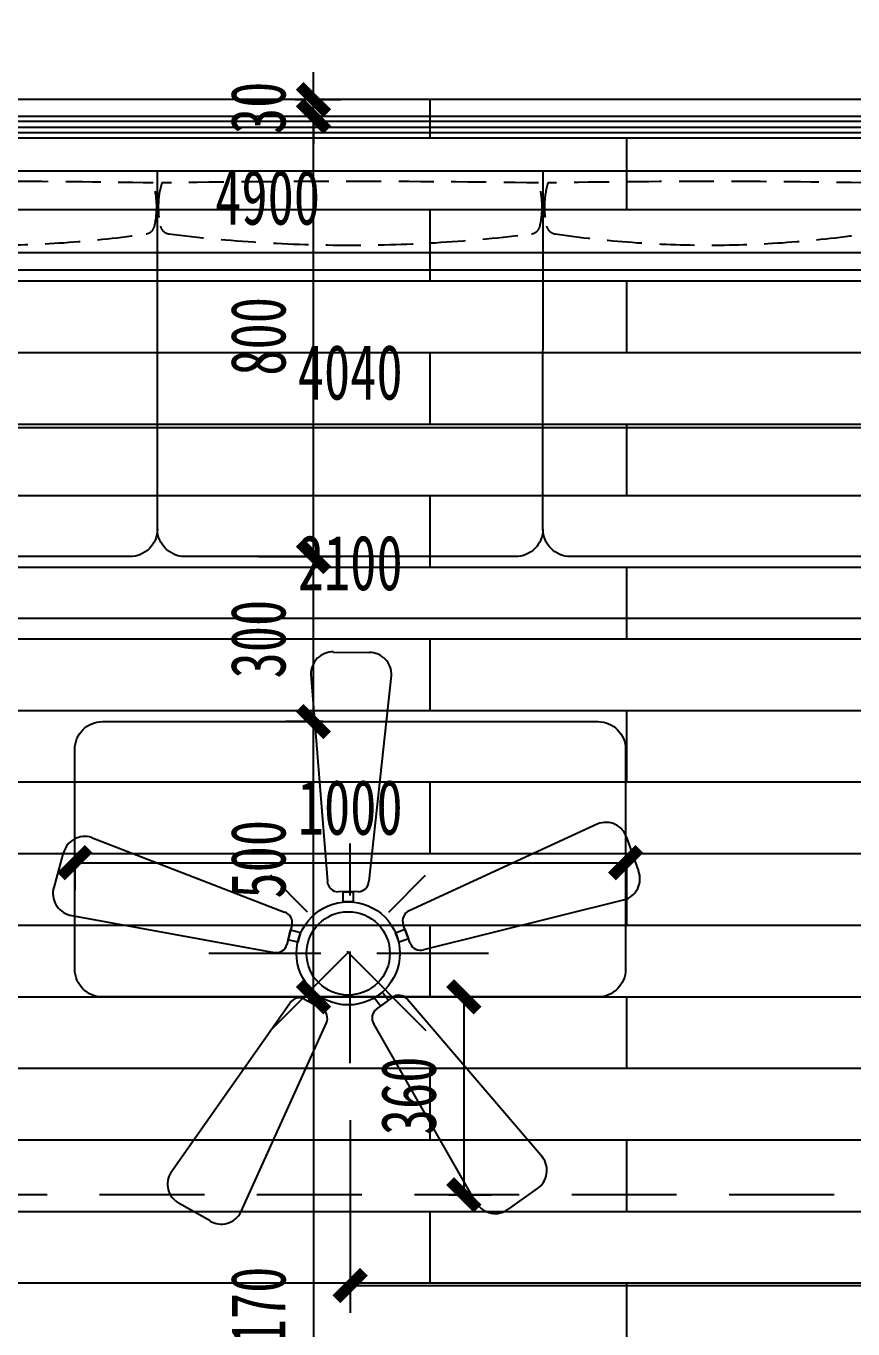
# Model space of a CAD drawing. Header units: millimetres. Extents: x -133666 to 880576, y -269375 to 86941.
# Drawn here: x -41593 to -40091, y -148099 to -145733 of the extents above; entities that cross this region are included whole.
import ezdxf

# ---------------------------------------------------------------- set-up
doc = ezdxf.new("R2010")
doc.units = ezdxf.units.MM
doc.header["$LTSCALE"] = 1000
doc.linetypes.add('DASHED', pattern=[19.05, 12.7, -6.35])
doc.layers.get('0').update_dxf_attribs({"linetype": 'CONTINUOUS'})
doc.layers.get('Defpoints').update_dxf_attribs({"color": 6, "linetype": 'CONTINUOUS'})
for name, color, linetype in [('A-土建墙（含管井、立管）', 6, 'CONTINUOUS'), ('A-新隔墙尺寸', 5, 'CONTINUOUS'), ('C-顶面灯具、灯带', 22, 'CONTINUOUS'), ('C-顶面造型尺寸', 5, 'CONTINUOUS'), ('C-顶面造型线', 32, 'CONTINUOUS'), ('F-地坪填充', 250, 'CONTINUOUS'), ('P-家具尺寸', 5, 'CONTINUOUS'), ('P-活动家具', 146, 'CONTINUOUS'), ('W-尺寸', 5, 'CONTINUOUS')]:
    doc.layers.add(name, color=color, linetype=linetype)
doc.styles.add('DIM', font='', dxfattribs={"width": 0.7})
doc.styles.get('DIM').set_extended_font_data('SimSun')
doc.dimstyles.new('50', dxfattribs={"dimscale": 50, "dimtxt": 2, "dimasz": 1, "dimexe": 1, "dimexo": 1, "dimgap": 1, "dimtad": 1, "dimdec": 0, "dimzin": 0, "dimdsep": 46, "dimtxsty": 'DIM', "dimblk": 'ARCHTICK', "dimcen": 0, "dimclrd": 5, "dimclre": 5, "dimclrt": 35, "dimadec": 0, "dimazin": 0, "dimtfac": 0.5, "dimtdec": 0, "dimtix": 1, "dimtmove": 2, "dimatfit": 2, "dimldrblk": 'A', "dimfxl": 0, "dimtolj": 1, "dimtzin": 0, "dimlwd": -1, "dimlwe": -1, "dimarcsym": 0})

# ---------------------------------------------------------------- blocks, each defined once
blk = doc.blocks.new('A$C68CA6050')
blk.add_wipeout([(0, 850), (2100, 850), (2100, 150), (2075, 150), (2075, 100), (2072, 83.1), (2060.4, 64.6), (2040.5, 52.5), (2025, 50), (1450, 50), (1437.2, 51.7), (1423.1, 57.8), (1414.6, 64.6), (1407.1, 74.2), (1403.4, 81.8), (1400, 100), (1398, 86), (1395.5, 79.2), (1390.8, 71.2), (1380.3, 60.2), (1363.8, 51.9), (1350, 50), (750, 50), (733.3, 52.9), (724.9, 56.8), (714.6, 64.6), (708.1, 72.6), (703.4, 81.8), (701.2, 89.1), (700, 100), (698.1, 86.3), (694.2, 76.7), (690.7, 70.9), (685.4, 64.6), (677.2, 58.1), (670.1, 54.2), (650, 50), (641.4, 50), (75, 50), (58.2, 52.9), (39.6, 64.6), (31.7, 75), (26.3, 88.7), (25, 100), (25, 150), (0, 150)]).translate(0, 0, 0).dxf.layer = 'P-活动家具'
at = {"layer": 'P-活动家具', "elevation": 0}
blk.add_lwpolyline([(1050, 50), (1043.2, 50), (750, 50, -0.414214), (700, 100, -0.414214), (650, 50), (75, 50, -0.414214), (25, 100), (25, 150), (0, 150), (0, 850), (1050, 850), (2100, 850), (2100, 150), (2075, 150), (2075, 100, -0.414214), (2025, 50), (1450, 50, -0.414214), (1400, 100, -0.414214), (1350, 50), (1056.8, 50)], format="xyb", close=True, dxfattribs=at)
for points in [[(0, 850), (2100, 850), (2100, 150), (2050, 150), (2000, 750.2), (100, 750.2), (50, 150), (0, 150), (0, 850)], [(700, 100), (700.1, 750.2)], [(1400, 100), (1400.1, 750.2)]]:
    blk.add_lwpolyline(points, dxfattribs=at)
at = {"layer": 'P-活动家具', "color": 251, "linetype": 'DASHED', "ltscale": 0.005, "elevation": 0}
for points in [[(103.3, 728.6, -0.008996), (692.3, 728.6, -0.12873), (694.8, 650.4, -0.310462), (679.3, 636.1, -0.072657), (116.2, 636.1, -0.310462), (100.7, 650.4, -0.12873), (103.3, 728.6, -0.746294)], [(1392.2, 728.6, 0.007743), (707.8, 728.6, 0.12873), (705.3, 650.4, 0.310462), (720.8, 636.1, 0.062134), (1379.2, 636.1, 0.310462), (1394.7, 650.4, 0.12873), (1392.2, 728.6, 0.746294)], [(1996.3, 728.6, 0.009023), (1409, 728.6, 0.12873), (1406.5, 650.4, 0.310462), (1422, 636.1, 0.072882), (1983.4, 636.1, 0.310462), (1998.9, 650.4, 0.12873), (1996.3, 728.6, 0.746294)]]:
    blk.add_lwpolyline(points, format="xyb", dxfattribs=at)
blk = doc.blocks.new('dfdjjfg')
at = {"layer": 'C-顶面灯具、灯带'}
for p, q in [((102848.4, -78761.4, 0), (102423.9, -78556.4, 0)), ((102368.9, -78604.9, 0), (102391.2, -78566.2, 0)), ((102754.1, -78917.8, 0), (102376.7, -78638.1, 0)), ((102866.2, -78831.4, 0), (102824.9, -78901.2, 0))]:
    blk.add_line(p, q, dxfattribs=at)
at = {"layer": 'C-顶面灯具、灯带', "elevation": 0}
blk.add_lwpolyline([(102354.5, -78584), (102366, -78564.2), (102385.8, -78575.6), (102374.3, -78595.5)], close=True, dxfattribs=at)
at = {"layer": 'C-顶面灯具、灯带'}
for centre, radius, start, end in [((102412.8, -78578.7, 0), 25, 63.5335, 150), ((102390.5, -78617.3, 0), 25, 150, 236.4665), ((102824.5, -78805.2, 0), 49.9, 327.8045, 61.338), ((102781.6, -78876.2, 0), 49.9, 236.4665, 330)]:
    blk.add_arc(centre, radius, start, end, dxfattribs=at)
blk = doc.blocks.new('dfdfhhfqqe')
at = {"layer": 'C-顶面灯具、灯带', "color": 251, "linetype": 'DASHED', "ltscale": 0.02}
for p, q in [((102272.2, -78769.7, 0), (102272.2, -78270.9, 0)), ((102090.4, -78695.8, 0), (102443.2, -78343, 0)), ((102445, -78695.8, 0), (102092.2, -78343, 0)), ((102586.4, -78520.3, 0), (101949, -78520.3, 0))]:
    blk.add_line(p, q, dxfattribs=at)
at = {"layer": 'C-顶面灯具、灯带'}
blk.add_circle((102267.7, -78520.3, 0), 117.1, dxfattribs=at)
at = {"layer": 'C-顶面灯具、灯带', "color": 251}
blk.add_circle((102267.7, -78520.3, 0), 94.6, dxfattribs=at)
at = {"layer": 'C-顶面灯具、灯带'}
for p, rotation in [((86129.7, -206430.8), 120.3263484312801), ((-23344.4, -107555.1), 50.53026438440089), ((221724.6, -127011.7), 195.4205350051824), ((40128.8, 34441.1), 336.3318596501865), ((178115, 25731.7), 271.4733682363907)]:
    blk.add_blockref('dfdjjfg', p, dxfattribs=dict(at, rotation=rotation))
blk = doc.blocks.new('_ArchTick')
at = {"color": 0, "linetype": 'ByBlock', "const_width": 0.4}
blk.add_lwpolyline([(-0.5, -0.5), (0.5, 0.5)], dxfattribs=at)
blk = doc.blocks.new('*D430')
at = {"layer": 'Defpoints', "color": 0, "ltscale": 0.15, "transparency": 16777216}
for p in [(-41070.8, -146996.4), (-41004.1, -146996.4), (-41004.1, -147496.4)]:
    blk.add_point(p, dxfattribs=at)
at = {"layer": 'P-家具尺寸', "color": 5, "ltscale": 0.15, "transparency": 16777216}
for p, q in [((-41054.1, -146996.4), (-41120.8, -146996.4)), ((-41070.8, -147496.4), (-41070.8, -146996.4)), ((-41054.1, -147496.4), (-41120.8, -147496.4))]:
    blk.add_line(p, q, dxfattribs=at)
at = {"layer": 'P-家具尺寸', "color": 5, "ltscale": 0.15, "transparency": 16777216, "xscale": 50, "yscale": 50, "zscale": 50}
for p, rotation in [((-41070.8, -146996.4), 90), ((-41070.8, -147496.4), 270)]:
    blk.add_blockref('_ArchTick', p, dxfattribs=dict(at, rotation=rotation))
at = {"layer": 'P-家具尺寸', "color": 35, "ltscale": 0.15, "transparency": 16777216, "insert": (-41170.8, -147246.4), "char_height": 100, "attachment_point": 5, "rotation": 90, "style": 'DIM'}
blk.add_mtext('\\A1;500', dxfattribs=at)
blk = doc.blocks.new('A')
for p, q in [((-1.435, 1.148), (-1.09, 1.437)), ((-1.09, 1.437), (0, 0)), ((-1.435, 1.148), (-0.369, 0)), ((-0.369, 0), (-2.127, 0)), ((-1.435, -1.148), (-0.369, 0)), ((-1.09, -1.437), (0, 0)), ((-1.435, -1.148), (-1.09, -1.437))]:
    blk.add_line(p, q)
for points in [[(-1.435, 1.148), (-1.09, 1.437), (-0.369, 0), (0, 0)], [(-1.435, -1.148), (-1.09, -1.437), (-0.369, 0), (0, 0)]]:
    blk.add_solid(points)
blk = doc.blocks.new('*D431')
at = {"layer": 'Defpoints', "color": 0, "ltscale": 0.15, "transparency": 16777216}
for p in [(-41504.1, -147246.4), (-40504.1, -147246.4), (-40504.1, -147252.6)]:
    blk.add_point(p, dxfattribs=at)
at = {"layer": 'P-家具尺寸', "color": 5, "ltscale": 0.15, "transparency": 16777216}
for p, q in [((-41504.1, -147252.6), (-41504.1, -147302.6)), ((-41504.1, -147252.6), (-40504.1, -147252.6)), ((-40504.1, -147252.6), (-40504.1, -147302.6))]:
    blk.add_line(p, q, dxfattribs=at)
at = {"layer": 'P-家具尺寸', "color": 5, "ltscale": 0.15, "transparency": 16777216, "xscale": 50, "yscale": 50, "zscale": 50, "rotation": 180}
blk.add_blockref('_ArchTick', (-41504.1, -147252.6), dxfattribs=at)
at = {"layer": 'P-家具尺寸', "color": 5, "ltscale": 0.15, "transparency": 16777216, "xscale": 50, "yscale": 50, "zscale": 50}
blk.add_blockref('_ArchTick', (-40504.1, -147252.6), dxfattribs=at)
at = {"layer": 'P-家具尺寸', "color": 35, "ltscale": 0.15, "transparency": 16777216, "insert": (-41004.1, -147152.6), "char_height": 100, "attachment_point": 5, "style": 'DIM'}
blk.add_mtext('\\A1;1000', dxfattribs=at)
blk = doc.blocks.new('*D432')
at = {"layer": 'Defpoints', "color": 0, "ltscale": 0.15, "transparency": 16777216}
for p in [(-41157.5, -146696.6), (-41070.8, -146696.6), (-41180.4, -146996.4)]:
    blk.add_point(p, dxfattribs=at)
at = {"layer": 'P-家具尺寸', "color": 5, "ltscale": 0.15, "transparency": 16777216}
for p, q in [((-41107.5, -146696.6), (-41020.8, -146696.6)), ((-41070.8, -146996.4), (-41070.8, -146696.6)), ((-41130.4, -146996.4), (-41020.8, -146996.4))]:
    blk.add_line(p, q, dxfattribs=at)
at = {"layer": 'P-家具尺寸', "color": 5, "ltscale": 0.15, "transparency": 16777216, "xscale": 50, "yscale": 50, "zscale": 50}
for p, rotation in [((-41070.8, -146696.6), 90), ((-41070.8, -146996.4), 270)]:
    blk.add_blockref('_ArchTick', p, dxfattribs=dict(at, rotation=rotation))
at = {"layer": 'P-家具尺寸', "color": 35, "ltscale": 0.15, "transparency": 16777216, "insert": (-41170.8, -146846.5), "char_height": 100, "attachment_point": 5, "rotation": 90, "style": 'DIM'}
blk.add_mtext('\\A1;300', dxfattribs=at)
blk = doc.blocks.new('*D433')
at = {"layer": 'Defpoints', "color": 0, "ltscale": 0.15, "transparency": 16777216}
for p in [(-41279.4, -147496.4), (-41373.3, -148666.6), (-41070.8, -148666.6)]:
    blk.add_point(p, dxfattribs=at)
at = {"layer": 'P-家具尺寸', "color": 5, "ltscale": 0.15, "transparency": 16777216}
for p, q in [((-41170.8, -147496.4), (-41020.8, -147496.4)), ((-41070.8, -147496.4), (-41070.8, -148666.6)), ((-41170.8, -148666.6), (-41020.8, -148666.6))]:
    blk.add_line(p, q, dxfattribs=at)
at = {"layer": 'P-家具尺寸', "color": 5, "ltscale": 0.15, "transparency": 16777216, "xscale": 50, "yscale": 50, "zscale": 50}
for p, rotation in [((-41070.8, -147496.4), 90), ((-41070.8, -148666.6), 270)]:
    blk.add_blockref('_ArchTick', p, dxfattribs=dict(at, rotation=rotation))
at = {"layer": 'P-家具尺寸', "color": 35, "ltscale": 0.15, "transparency": 16777216, "insert": (-41170.8, -148081.5), "char_height": 100, "attachment_point": 5, "rotation": 90, "style": 'DIM'}
blk.add_mtext('\\A1;1170', dxfattribs=at)
blk = doc.blocks.new('*D436')
at = {"layer": 'Defpoints', "color": 0, "ltscale": 0.15, "transparency": 16777216}
for p in [(-39954.1, -146433.5, 0), (-42054.1, -146479.1), (-39954.1, -146808.5)]:
    blk.add_point(p, dxfattribs=at)
at = {"layer": 'P-家具尺寸', "color": 5, "ltscale": 0.15, "transparency": 16777216}
for p, q in [((-42054.1, -146708.5), (-42054.1, -146858.5)), ((-39954.1, -146708.5), (-39954.1, -146858.5)), ((-42054.1, -146808.5), (-39954.1, -146808.5))]:
    blk.add_line(p, q, dxfattribs=at)
at = {"layer": 'P-家具尺寸', "color": 5, "ltscale": 0.15, "transparency": 16777216, "xscale": 50, "yscale": 50, "zscale": 50, "rotation": 180}
blk.add_blockref('_ArchTick', (-42054.1, -146808.5), dxfattribs=at)
at = {"layer": 'P-家具尺寸', "color": 5, "ltscale": 0.15, "transparency": 16777216, "xscale": 50, "yscale": 50, "zscale": 50}
blk.add_blockref('_ArchTick', (-39954.1, -146808.5), dxfattribs=at)
at = {"layer": 'P-家具尺寸', "color": 35, "ltscale": 0.15, "transparency": 16777216, "insert": (-41004.1, -146708.5), "char_height": 100, "attachment_point": 5, "style": 'DIM'}
blk.add_mtext('\\A1;2100', dxfattribs=at)
blk = doc.blocks.new('*D469')
at = {"layer": 'Defpoints', "color": 0, "ltscale": 0.15, "transparency": 16777216}
for p in [(-40875.3, -147496.4), (-40875.3, -147855.9), (-40797.8, -147855.9)]:
    blk.add_point(p, dxfattribs=at)
at = {"layer": 'P-家具尺寸', "color": 5, "ltscale": 0.15, "transparency": 16777216}
for p, q in [((-40825.3, -147496.4), (-40747.8, -147496.4)), ((-40797.8, -147496.4), (-40797.8, -147855.9)), ((-40825.3, -147855.9), (-40747.8, -147855.9))]:
    blk.add_line(p, q, dxfattribs=at)
at = {"layer": 'P-家具尺寸', "color": 5, "ltscale": 0.15, "transparency": 16777216, "xscale": 50, "yscale": 50, "zscale": 50}
for p, rotation in [((-40797.8, -147496.4), 90), ((-40797.8, -147855.9), 270)]:
    blk.add_blockref('_ArchTick', p, dxfattribs=dict(at, rotation=rotation))
at = {"layer": 'P-家具尺寸', "color": 35, "ltscale": 0.15, "transparency": 16777216, "insert": (-40897.8, -147676.1), "char_height": 100, "attachment_point": 5, "rotation": 90, "style": 'DIM'}
blk.add_mtext('\\A1;360', dxfattribs=at)
blk = doc.blocks.new('*D481')
at = {"layer": 'Defpoints', "color": 0, "ltscale": 0.15, "transparency": 16777216}
for p in [(-41225.2, -145896.6, 0), (-41070.8, -145896.6), (-41225.2, -146696.6)]:
    blk.add_point(p, dxfattribs=at)
at = {"layer": 'P-家具尺寸', "color": 5, "ltscale": 0.15, "transparency": 16777216}
for p, q in [((-41170.8, -145896.6), (-41020.8, -145896.6)), ((-41070.8, -146696.6), (-41070.8, -145896.6)), ((-41170.8, -146696.6), (-41020.8, -146696.6))]:
    blk.add_line(p, q, dxfattribs=at)
at = {"layer": 'P-家具尺寸', "color": 5, "ltscale": 0.15, "transparency": 16777216, "xscale": 50, "yscale": 50, "zscale": 50}
for p, rotation in [((-41070.8, -145896.6), 90), ((-41070.8, -146696.6), 270)]:
    blk.add_blockref('_ArchTick', p, dxfattribs=dict(at, rotation=rotation))
at = {"layer": 'P-家具尺寸', "color": 35, "ltscale": 0.15, "transparency": 16777216, "insert": (-41170.8, -146296.6), "char_height": 100, "attachment_point": 5, "rotation": 90, "style": 'DIM'}
blk.add_mtext('\\A1;800', dxfattribs=at)
blk = doc.blocks.new('*D482')
at = {"layer": 'Defpoints', "color": 0, "ltscale": 0.15, "transparency": 16777216}
for p in [(-41154.1, -145866.6), (-41070.8, -145866.6), (-41225.2, -145896.6, 0)]:
    blk.add_point(p, dxfattribs=at)
at = {"layer": 'P-家具尺寸', "color": 5, "ltscale": 0.15, "transparency": 16777216}
for p, q in [((-41070.8, -145866.6), (-41070.8, -145816.6)), ((-41104.1, -145866.6), (-41020.8, -145866.6)), ((-41070.8, -145896.6), (-41070.8, -145866.6)), ((-41170.8, -145896.6), (-41020.8, -145896.6)), ((-41070.8, -145896.6), (-41070.8, -145946.6))]:
    blk.add_line(p, q, dxfattribs=at)
at = {"layer": 'P-家具尺寸', "color": 5, "ltscale": 0.15, "transparency": 16777216, "xscale": 50, "yscale": 50, "zscale": 50}
for p, rotation in [((-41070.8, -145866.6), 270), ((-41070.8, -145896.6), 90)]:
    blk.add_blockref('_ArchTick', p, dxfattribs=dict(at, rotation=rotation))
at = {"layer": 'P-家具尺寸', "color": 35, "ltscale": 0.15, "transparency": 16777216, "insert": (-41170.8, -145881.6), "char_height": 100, "attachment_point": 5, "rotation": 90, "style": 'DIM'}
blk.add_mtext('\\A1;30', dxfattribs=at)
blk = doc.blocks.new('*D523')
at = {"layer": 'Defpoints', "color": 0, "transparency": 16777216}
for p in [(-43704.1, -144566.6), (-38604.1, -145616.6), (-43704.1, -145866.6)]:
    blk.add_point(p, dxfattribs=at)
at = {"layer": 'W-尺寸', "color": 5, "transparency": 16777216}
for p, q in [((-43704.1, -144866.6), (-43704.1, -144516.6)), ((-38604.1, -144866.6), (-38604.1, -144516.6)), ((-38604.1, -144566.6), (-43704.1, -144566.6))]:
    blk.add_line(p, q, dxfattribs=at)
at = {"layer": 'W-尺寸', "color": 5, "transparency": 16777216, "xscale": 50, "yscale": 50, "zscale": 50, "rotation": 180}
blk.add_blockref('_ArchTick', (-43704.1, -144566.6), dxfattribs=at)
at = {"layer": 'W-尺寸', "color": 5, "transparency": 16777216, "xscale": 50, "yscale": 50, "zscale": 50}
blk.add_blockref('_ArchTick', (-38604.1, -144566.6), dxfattribs=at)
at = {"layer": 'W-尺寸', "color": 35, "transparency": 16777216, "insert": (-41154.1, -144466.6), "char_height": 100, "attachment_point": 5, "style": 'DIM'}
blk.add_mtext('\\A1;5100', dxfattribs=at)
blk = doc.blocks.new('*D671')
at = {"layer": 'C-顶面造型尺寸', "color": 5, "ltscale": 0.15, "transparency": 16777216}
for p, q in [((-43024.1, -146226.6), (-43024.1, -146512.3)), ((-38984.1, -146226.6), (-38984.1, -146512.3)), ((-43024.1, -146462.3), (-38984.1, -146462.3))]:
    blk.add_line(p, q, dxfattribs=at)
at = {"layer": 'Defpoints', "color": 0, "ltscale": 0.15, "transparency": 16777216}
for p in [(-43024.1, -146176.6), (-38984.1, -146176.6), (-38984.1, -146462.3)]:
    blk.add_point(p, dxfattribs=at)
at = {"layer": 'C-顶面造型尺寸', "color": 5, "ltscale": 0.15, "transparency": 16777216, "xscale": 50, "yscale": 50, "zscale": 50, "rotation": 180}
blk.add_blockref('_ArchTick', (-43024.1, -146462.3), dxfattribs=at)
at = {"layer": 'C-顶面造型尺寸', "color": 5, "ltscale": 0.15, "transparency": 16777216, "xscale": 50, "yscale": 50, "zscale": 50}
blk.add_blockref('_ArchTick', (-38984.1, -146462.3), dxfattribs=at)
at = {"layer": 'C-顶面造型尺寸', "color": 35, "ltscale": 0.15, "transparency": 16777216, "insert": (-41004.1, -146362.3), "char_height": 100, "attachment_point": 5, "style": 'DIM'}
blk.add_mtext('\\A1;4040', dxfattribs=at)
blk = doc.blocks.new('*D574')
at = {"layer": 'C-顶面造型尺寸', "color": 5, "ltscale": 0.15, "transparency": 16777216}
for p, q in [((-41004.1, -147720.4), (-41004.1, -148070.4)), ((-38984.1, -147720.4), (-38984.1, -148070.4)), ((-41004.1, -148020.4), (-38984.1, -148020.4))]:
    blk.add_line(p, q, dxfattribs=at)
at = {"layer": 'Defpoints', "color": 0, "ltscale": 0.15, "transparency": 16777216}
for p in [(-41004.1, -147417.3), (-38984.1, -147416.6), (-38984.1, -148020.4)]:
    blk.add_point(p, dxfattribs=at)
at = {"layer": 'C-顶面造型尺寸', "color": 5, "ltscale": 0.15, "transparency": 16777216, "xscale": 50, "yscale": 50, "zscale": 50, "rotation": 180}
blk.add_blockref('_ArchTick', (-41004.1, -148020.4), dxfattribs=at)
at = {"layer": 'C-顶面造型尺寸', "color": 5, "ltscale": 0.15, "transparency": 16777216, "xscale": 50, "yscale": 50, "zscale": 50}
blk.add_blockref('_ArchTick', (-38984.1, -148020.4), dxfattribs=at)
at = {"layer": 'C-顶面造型尺寸', "color": 35, "ltscale": 0.15, "transparency": 16777216, "insert": (-39994.1, -147915.1), "char_height": 100, "attachment_point": 5, "style": 'DIM'}
blk.add_mtext('\\A1;EQ', dxfattribs=at)
blk = doc.blocks.new('*D689')
at = {"layer": 'A-新隔墙尺寸', "color": 5, "ltscale": 0.15, "transparency": 16777216}
for p, q in [((-43604.1, -145966.6), (-43604.1, -146194.6)), ((-38704.1, -145966.6), (-38704.1, -146194.6)), ((-43604.1, -146144.6), (-38704.1, -146144.6))]:
    blk.add_line(p, q, dxfattribs=at)
at = {"layer": 'Defpoints', "color": 0, "ltscale": 0.15, "transparency": 16777216}
for p in [(-43604.1, -145916.6), (-38704.1, -145916.6), (-38704.1, -146144.6)]:
    blk.add_point(p, dxfattribs=at)
at = {"layer": 'A-新隔墙尺寸', "color": 5, "ltscale": 0.15, "transparency": 16777216, "xscale": 50, "yscale": 50, "zscale": 50, "rotation": 180}
blk.add_blockref('_ArchTick', (-43604.1, -146144.6), dxfattribs=at)
at = {"layer": 'A-新隔墙尺寸', "color": 5, "ltscale": 0.15, "transparency": 16777216, "xscale": 50, "yscale": 50, "zscale": 50}
blk.add_blockref('_ArchTick', (-38704.1, -146144.6), dxfattribs=at)
at = {"layer": 'A-新隔墙尺寸', "color": 35, "ltscale": 0.15, "transparency": 16777216, "insert": (-41154.1, -146044.6), "char_height": 100, "attachment_point": 5, "style": 'DIM'}
blk.add_mtext('\\A1;4900', dxfattribs=at)

msp = doc.modelspace()

# ---------------------------------------------------------------- linework, layer by layer
at = {"layer": 'A-土建墙（含管井、立管）', "color": 6}
msp.add_line((-38704.1, -145866.6), (-43604.1, -145866.6), dxfattribs=at)
at = {"layer": 'P-活动家具', "color": 251, "linetype": 'DASHED', "ltscale": 0.015}
msp.add_lwpolyline([(-39554.1, -147565.2), (-39554.1, -147855.9), (-42448.7, -147855.9), (-42448.7, -146819.9)], dxfattribs=at)
at = {"layer": 'P-活动家具'}
msp.add_lwpolyline([(-41454.1, -146996.4), (-40554.1, -146996.4, -0.414214), (-40504.1, -147046.4), (-40504.1, -147446.4, -0.414214), (-40554.1, -147496.4), (-41454.1, -147496.4, -0.414214), (-41504.1, -147446.4), (-41504.1, -147046.4, -0.414214)], format="xyb", close=True, dxfattribs=at)

# ---------------------------------------------------------------- block references
at = {"layer": 'C-顶面灯具、灯带', "xscale": 0.8000000000029104, "yscale": 0.8000000000029104, "zscale": 0.8000000000029104}
msp.add_blockref('dfdfhhfqqe', (-122821.9, -84601.1, 0), dxfattribs=at)
at = {"layer": 'P-活动家具'}
msp.add_blockref('A$C68CA6050', (-42054.1, -146746.6, 0), dxfattribs=at)

# ---------------------------------------------------------------- dimensions: what is measured, and where the dimension line sits
at = {"layer": 'C-顶面造型尺寸', "ltscale": 0.15}
dim = msp.add_linear_dim(base=(-38984.1, -148020.4), p1=(-41004.1, -147417.3), p2=(-38984.1, -147416.6), angle=180, text='EQ', dimstyle='50', dxfattribs=at)
dim.commit()
dim.dimension.update_dxf_attribs({"geometry": '*D574', "text_midpoint": (-39994.1, -147915.1)})
at = {"layer": 'P-家具尺寸', "ltscale": 0.15}
for base, p1, p2, picture, middle in [((-41070.8, -146996.4), (-41004.1, -147496.4), (-41004.1, -146996.4), '*D430', (-41170.8, -147246.4)), ((-41070.8, -148666.6), (-41279.4, -147496.4), (-41373.3, -148666.6), '*D433', (-41170.8, -148081.5)), ((-40797.7736, -147855.9124), (-40875.2723, -147496.3831), (-40875.2723, -147855.9124), '*D469', (-40897.7736, -147676.1477))]:
    dim = msp.add_linear_dim(base=base, p1=p1, p2=p2, angle=90, dimstyle='50', override={"dimfxl": 2, "dimarcsym": 1}, dxfattribs=at)
    dim.commit()
    dim.dimension.update_dxf_attribs({"geometry": picture, "text_midpoint": middle})
dim = msp.add_linear_dim(base=(-40504.1, -147252.6), p1=(-41504.1, -147246.4), p2=(-40504.1, -147246.4), dimstyle='50', override={"dimfxl": 2, "dimarcsym": 1}, dxfattribs=at)
dim.commit()
dim.dimension.update_dxf_attribs({"geometry": '*D431', "text_midpoint": (-41004.1, -147152.6)})
at = {"layer": 'W-尺寸'}
dim = msp.add_linear_dim(base=(-43704.1, -144566.6), p1=(-38604.1, -145616.6), p2=(-43704.1, -145866.6), angle=180, dimstyle='50', dxfattribs=at)
dim.commit()
dim.dimension.update_dxf_attribs({"geometry": '*D523', "text_midpoint": (-41154.1, -144466.6)})

# ---------------------------------------------------------------- next in the draw order: hatches: boundary and pattern name
at = {"layer": 'F-地坪填充', "ltscale": 0.15}
h = msp.add_hatch(dxfattribs=at)
h.set_pattern_fill('FI100宽木地板SC100', color=256, scale=130, style=0, pattern_type=2)
h.set_pattern_definition([(270, (-43232.9, -149836.6), (1365, -3e-13), [130, -130]), (270, (-42225.4, -149706.6), (1365, -3e-13), [130, -130]), (0, (-43574.14, -149836.6), (0, 130), [])])
h.paths.add_polyline_path([(-32665.6, -146616.8), (-32704.1, -146616.8), (-32704.1, -145866.6), (-36104.1, -145866.6), (-38204.1, -145866.6), (-38204.1, -145916.6), (-38504.1, -145916.6), (-38504.1, -146566.6), (-38504.1, -146576.6), (-38624.1, -146576.6), (-38624.1, -146566.6), (-38624.1, -145916.6), (-38704.1, -145916.6), (-38704.1, -145866.6), (-43589.1, -145866.6), (-43589.1, -145909.6), (-43589.1, -145916.6), (-43589.1, -146051.7), (-43589.1, -145959.7), (-43589.1, -147241.3), (-43589.1, -147411.6), (-43589.1, -147446.6), (-43589.1, -147529.1), (-43589.1, -147596.7), (-43599.1, -147672.2), (-43589.1, -147819), (-43594.1, -148961.6), (-42449.8, -148961.6), (-42444.3, -148957.8), (-42404.1, -148956.6), (-42404.1, -148966.6), (-39704.1, -148966.6), (-39654.1, -148966.6), (-39654.1, -148966.6), (-38754.1, -148966.6), (-38704.1, -148966.6), (-38624.1, -148966.6), (-38624.1, -148916.5), (-38624.1, -148866.6), (-38604.1, -148866.6), (-38554.4, -148866.6), (-38529.3, -148866.6), (-38504.1, -148866.4), (-38504.1, -148966.6), (-38504.1, -149916.6), (-38504.1, -149966.6), (-38304.1, -149966.6), (-32704.1, -149966.6), (-32704.1, -149766.6), (-32704.1, -149216.3), (-32665.6, -149216.3)])

# ---------------------------------------------------------------- next in the draw order: linework, layer by layer
at = {"layer": 'C-顶面造型线'}
msp.add_lwpolyline([(-38714.1, -145906.6), (-43294.1, -145906.6), (-43294.1, -148926.6), (-38714.1, -148926.6), (-38714.1, -145906.6)], dxfattribs=at)
at = {"layer": 'C-顶面造型线', "color": 35}
for points in [[(-38724.1, -145966.6), (-38724.1, -145966.6), (-38724.1, -148916.6), (-43284.1, -148916.6), (-43284.1, -145916.6), (-38724.1, -145916.6), (-38724.1, -145966.6), (-38724.1, -145966.6)], [(-38734.1, -145976.6), (-38734.1, -148906.6), (-43274.1, -148906.6), (-43274.1, -145926.6), (-38734.1, -145926.6), (-38734.1, -145976.6), (-38734.1, -145976.6)], [(-43024.1, -146176.6), (-43024.1, -148656.6), (-38984.1, -148656.6), (-38984.1, -146176.6)]]:
    msp.add_lwpolyline(points, close=True, dxfattribs=at)

# ---------------------------------------------------------------- next in the draw order: dimensions: what is measured, and where the dimension line sits
at = {"layer": 'A-新隔墙尺寸', "color": 1, "ltscale": 0.15}
dim = msp.add_linear_dim(base=(-38704.1, -146144.6), p1=(-43604.1, -145916.6), p2=(-38704.1, -145916.6), dimstyle='50', override={"dimfxl": 4}, dxfattribs=at)
dim.commit()
dim.dimension.update_dxf_attribs({"geometry": '*D689', "text_midpoint": (-41154.1, -146044.6)})
at = {"layer": 'C-顶面造型尺寸', "ltscale": 0.15}
dim = msp.add_linear_dim(base=(-38984.1, -146462.3), p1=(-43024.1, -146176.6), p2=(-38984.1, -146176.6), dimstyle='50', dxfattribs=at)
dim.commit()
dim.dimension.update_dxf_attribs({"geometry": '*D671', "text_midpoint": (-41004.1, -146362.3)})
at = {"layer": 'P-家具尺寸', "ltscale": 0.15}
for base, p1, p2, picture, middle in [((-41070.8, -145866.6), (-41225.2, -145896.6, 0), (-41154.1, -145866.6), '*D482', (-41170.8, -145881.6)), ((-41070.8, -145896.6), (-41225.2, -146696.6), (-41225.2, -145896.6, 0), '*D481', (-41170.8, -146296.6)), ((-41070.8, -146696.6), (-41180.4, -146996.4), (-41157.5, -146696.6), '*D432', (-41170.8, -146846.5))]:
    dim = msp.add_linear_dim(base=base, p1=p1, p2=p2, angle=90, dimstyle='50', override={"dimfxl": 2, "dimarcsym": 1}, dxfattribs=at)
    dim.commit()
    dim.dimension.update_dxf_attribs({"geometry": picture, "text_midpoint": middle})
dim = msp.add_linear_dim(base=(-39954.1, -146808.5), p1=(-42054.1, -146479.1), p2=(-39954.1, -146433.5, 0), dimstyle='50', override={"dimfxl": 2, "dimarcsym": 1}, dxfattribs=at)
dim.commit()
dim.dimension.update_dxf_attribs({"geometry": '*D436', "text_midpoint": (-41004.1, -146708.5)})

doc.saveas('drawing.dxf')
